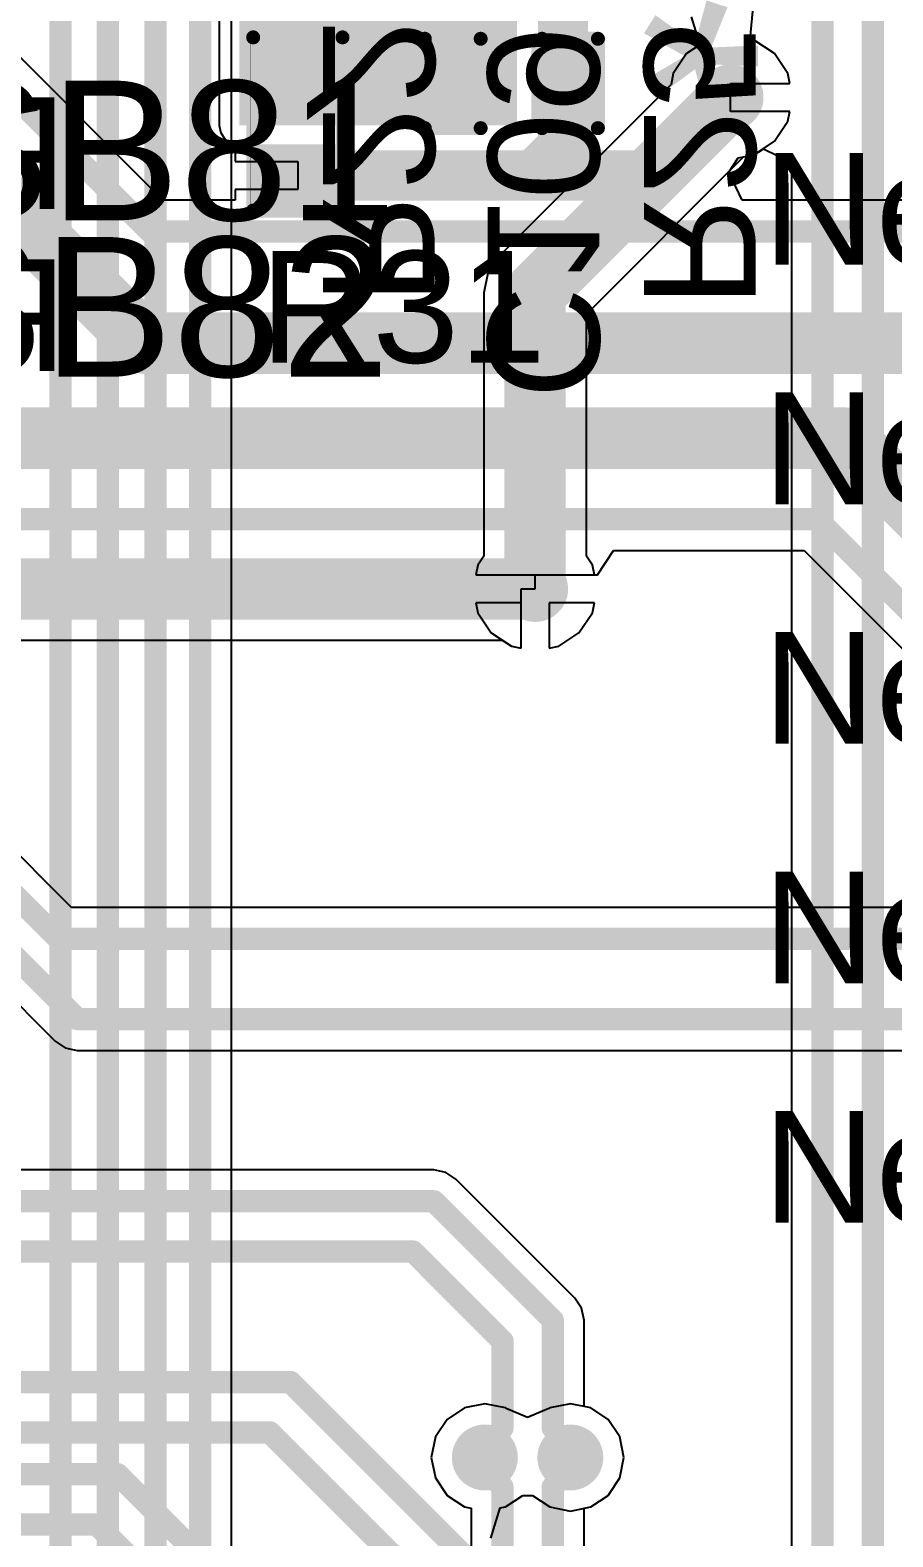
# Model space of a CAD drawing. Header units: millimetres. Extents: x -0.71 to 2.98, y -0.65 to 2.9.
# Drawn here: x 2.097 to 2.406, y 0.857 to 1.396 of the extents above; entities that cross this region are included whole.
import ezdxf

# ---------------------------------------------------------------- set-up
doc = ezdxf.new("R2010")
doc.units = ezdxf.units.MM
doc.header["$MEASUREMENT"] = 0
for name, color, linetype in [('BottomLayer', 5, 'Continuous'), ('BottomOverlay', 54, 'Continuous'), ('BottomSolder', 6, 'Continuous'), ('Mechanical2', 216, 'Continuous'), ('TopLayer', 1, 'Continuous'), ('TopOverlay', 2, 'Continuous'), ('TopPaste', 8, 'Continuous'), ('TopSolder', 216, 'Continuous'), ('ViaHoleLayer', 16, 'Continuous')]:
    doc.layers.add(name, color=color, linetype=linetype)
doc.styles.add('Arial', font='', dxfattribs={"height": 0.2})
doc.styles.get('Arial').set_extended_font_data('Arial')

# ---------------------------------------------------------------- blocks, each defined once
blk = doc.blocks.new('RES_0402_110')
at = {"layer": 'TopLayer'}
for points in [[(-0.0275, -0.0125), (-0.0275, 0.0125), (-0.0095, 0.0125), (-0.0095, -0.0125)], [(0.0095, -0.0125), (0.0095, 0.0125), (0.0275, 0.0125), (0.0275, -0.0125)]]:
    blk.add_hatch(color=1, dxfattribs=at).paths.add_polyline_path(points)
at = {"layer": 'TopPaste'}
for points in [[(-0.0275, -0.0125), (-0.0275, 0.0125), (-0.0095, 0.0125), (-0.0095, -0.0125)], [(0.0095, -0.0125), (0.0095, 0.0125), (0.0275, 0.0125), (0.0275, -0.0125)]]:
    blk.add_hatch(color=8, dxfattribs=at).paths.add_polyline_path(points)
at = {"layer": 'TopSolder'}
for points in [[(-0.02967, -0.01467), (-0.02967, 0.01467), (-0.00733, 0.01467), (-0.00733, -0.01467)], [(0.00733, -0.01467), (0.00733, 0.01467), (0.02967, 0.01467), (0.02967, -0.01467)]]:
    blk.add_hatch(color=216, dxfattribs=at).paths.add_polyline_path(points)
at = {"layer": 'TopOverlay'}
for points, const_width in [([(0.031, 0.016), (-0.031, 0.016)], 0.005), ([(-0.031, -0.016), (-0.031, 0.016)], 0.005), ([(0.031, -0.016), (0.031, 0.016)], 0.005), ([(0.031, -0.016), (-0.031, -0.016)], 0.005), ([(0.032, -0.017), (-0.032, -0.017)], 0.000127)]:
    blk.add_lwpolyline(points, dxfattribs=dict(at, const_width=const_width))
for points, const_width in [([(-0.03225, 0.016, 1), (-0.02975, 0.016, 1)], 0.0025), ([(-0.03225, 0.016, 1), (-0.02975, 0.016, 1)], 0.0025), ([(0.02975, 0.016, 1), (0.03225, 0.016, 1)], 0.0025), ([(0.02975, 0.016, 1), (0.03225, 0.016, 1)], 0.0025), ([(-0.03225, -0.016, 1), (-0.02975, -0.016, 1)], 0.0025), ([(-0.03225, -0.016, 1), (-0.02975, -0.016, 1)], 0.0025), ([(0.02975, -0.016, 1), (0.03225, -0.016, 1)], 0.0025), ([(0.02975, -0.016, 1), (0.03225, -0.016, 1)], 0.0025), ([(-0.03203, -0.017, 1), (-0.03197, -0.017, 1)], 0.0000635), ([(0.03197, -0.017, 1), (0.03203, -0.017, 1)], 0.0000635)]:
    blk.add_lwpolyline(points, format="xyb", close=True, dxfattribs=dict(at, const_width=const_width))
blk = doc.blocks.new('CAP_0402_155')
at = {"layer": 'TopLayer'}
for points in [[(-0.0275, -0.0125), (-0.0275, 0.0125), (-0.0095, 0.0125), (-0.0095, -0.0125)], [(0.0095, -0.0125), (0.0095, 0.0125), (0.0275, 0.0125), (0.0275, -0.0125)]]:
    blk.add_hatch(color=1, dxfattribs=at).paths.add_polyline_path(points)
at = {"layer": 'TopPaste'}
for points in [[(-0.0275, -0.0125), (-0.0275, 0.0125), (-0.0095, 0.0125), (-0.0095, -0.0125)], [(0.0095, -0.0125), (0.0095, 0.0125), (0.0275, 0.0125), (0.0275, -0.0125)]]:
    blk.add_hatch(color=8, dxfattribs=at).paths.add_polyline_path(points)
at = {"layer": 'TopSolder'}
for points in [[(-0.02986, -0.01486), (-0.02986, 0.01486), (-0.00714, 0.01486), (-0.00714, -0.01486)], [(0.00714, -0.01486), (0.00714, 0.01486), (0.02986, 0.01486), (0.02986, -0.01486)]]:
    blk.add_hatch(color=216, dxfattribs=at).paths.add_polyline_path(points)
at = {"layer": 'TopOverlay', "const_width": 0.005}
for points in [[(-0.031, 0.016), (-0.031, -0.016)], [(-0.011, 0.016), (-0.031, 0.016)], [(0.031, 0.016), (0.011, 0.016)], [(0.031, 0.016), (0.031, -0.016)], [(-0.011, -0.016), (-0.031, -0.016)], [(0.031, -0.016), (0.011, -0.016)]]:
    blk.add_lwpolyline(points, dxfattribs=at)
at = {"layer": 'TopOverlay', "const_width": 0.0025}
for points in [[(-0.03225, 0.016, 1), (-0.02975, 0.016, 1)], [(-0.03225, 0.016, 1), (-0.02975, 0.016, 1)], [(-0.01225, 0.016, 1), (-0.00975, 0.016, 1)], [(0.00975, 0.016, 1), (0.01225, 0.016, 1)], [(0.02975, 0.016, 1), (0.03225, 0.016, 1)], [(0.02975, 0.016, 1), (0.03225, 0.016, 1)], [(-0.03225, -0.016, 1), (-0.02975, -0.016, 1)], [(-0.03225, -0.016, 1), (-0.02975, -0.016, 1)], [(-0.01225, -0.016, 1), (-0.00975, -0.016, 1)], [(0.00975, -0.016, 1), (0.01225, -0.016, 1)], [(0.02975, -0.016, 1), (0.03225, -0.016, 1)], [(0.02975, -0.016, 1), (0.03225, -0.016, 1)]]:
    blk.add_lwpolyline(points, format="xyb", close=True, dxfattribs=at)

msp = doc.modelspace()

# ---------------------------------------------------------------- hatches: boundary and pattern name
at = {"layer": 'BottomLayer'}
h = msp.add_hatch(color=5, dxfattribs=at)
edge = h.paths.add_edge_path()
edge.add_arc((2.348, 1.372), 0.01181, 0, 360)
h = msp.add_hatch(color=5, dxfattribs=at)
edge = h.paths.add_edge_path()
edge.add_arc((2.278, 1.196), 0.01181, 0, 360)
h = msp.add_hatch(color=5, dxfattribs=at)
edge = h.paths.add_edge_path()
edge.add_arc((2.26, 0.885), 0.01181, 0, 360)
h = msp.add_hatch(color=5, dxfattribs=at)
edge = h.paths.add_edge_path()
edge.add_arc((2.29062, 0.885), 0.01181, 0, 360)
at = {"layer": 'BottomSolder'}
h = msp.add_hatch(color=6, dxfattribs=at)
edge = h.paths.add_edge_path()
edge.add_arc((2.348, 1.372), 0.00791, 0, 360)
h = msp.add_hatch(color=6, dxfattribs=at)
edge = h.paths.add_edge_path()
edge.add_arc((2.278, 1.196), 0.00791, 0, 360)
h = msp.add_hatch(color=6, dxfattribs=at)
edge = h.paths.add_edge_path()
edge.add_arc((2.26, 0.885), 0.00791, 0, 360)
h = msp.add_hatch(color=6, dxfattribs=at)
edge = h.paths.add_edge_path()
edge.add_arc((2.29062, 0.885), 0.00791, 0, 360)
at = {"layer": 'TopLayer'}
msp.add_hatch(color=1, dxfattribs=at).paths.add_polyline_path([(2.172, 1.362), (2.27151, 1.362), (2.27151, 1.434), (2.172, 1.434)])
h = msp.add_hatch(color=1, dxfattribs=at)
edge = h.paths.add_edge_path()
edge.add_arc((2.348, 1.372), 0.01181, 0, 360)
h = msp.add_hatch(color=1, dxfattribs=at)
edge = h.paths.add_edge_path()
edge.add_arc((2.278, 1.196), 0.01181, 0, 360)
h = msp.add_hatch(color=1, dxfattribs=at)
edge = h.paths.add_edge_path()
edge.add_arc((2.26, 0.885), 0.01181, 0, 360)
h = msp.add_hatch(color=1, dxfattribs=at)
edge = h.paths.add_edge_path()
edge.add_arc((2.29062, 0.885), 0.01181, 0, 360)
at = {"layer": 'TopSolder'}
h = msp.add_hatch(color=216, dxfattribs=at)
edge = h.paths.add_edge_path()
edge.add_arc((2.348, 1.372), 0.00791, 0, 360)
h = msp.add_hatch(color=216, dxfattribs=at)
edge = h.paths.add_edge_path()
edge.add_arc((2.278, 1.196), 0.00791, 0, 360)
h = msp.add_hatch(color=216, dxfattribs=at)
edge = h.paths.add_edge_path()
edge.add_arc((2.26, 0.885), 0.00791, 0, 360)
h = msp.add_hatch(color=216, dxfattribs=at)
edge = h.paths.add_edge_path()
edge.add_arc((2.29062, 0.885), 0.00791, 0, 360)
at = {"layer": 'ViaHoleLayer'}
h = msp.add_hatch(color=16, dxfattribs=at)
edge = h.paths.add_edge_path()
edge.add_arc((2.348, 1.372), 0.00591, 0, 360)
h = msp.add_hatch(color=16, dxfattribs=at)
edge = h.paths.add_edge_path()
edge.add_arc((2.278, 1.196), 0.00591, 0, 360)
h = msp.add_hatch(color=16, dxfattribs=at)
edge = h.paths.add_edge_path()
edge.add_arc((2.26, 0.885), 0.00591, 0, 360)
h = msp.add_hatch(color=16, dxfattribs=at)
edge = h.paths.add_edge_path()
edge.add_arc((2.29062, 0.885), 0.00591, 0, 360)

# ---------------------------------------------------------------- linework, layer by layer
at = {"layer": 'BottomLayer'}
for p, q in [((2.16922, 0.20765), (2.16922, 1.43314)), ((2.33395, 1.40086), (2.33697, 1.39086)), ((2.33228, 1.38772), (2.32745, 1.38051)), ((2.33697, 1.39086), (2.33228, 1.38772)), ((2.32668, 1.37664), (2.26502, 1.31498)), ((2.32745, 1.38051), (2.32668, 1.37664)), ((2.29635, 1.2944), (2.35264, 1.35068)), ((2.35264, 1.35068), (2.35651, 1.35145)), ((2.35651, 1.35145), (2.35978, 1.35364)), ((2.35978, 1.35364), (2.36978, 1.34871)), ((2.36978, 1.34871), (2.36978, 0.79765)), ((2.26502, 1.31498), (2.26104, 1.30902)), ((2.26104, 1.30902), (2.25965, 1.302)), ((2.25965, 1.302), (2.25965, 1.20779)), ((2.29635, 1.20779), (2.29635, 1.2944)), ((2.25745, 1.20451), (2.25676, 1.201)), ((2.25965, 1.20779), (2.25745, 1.20451)), ((2.29855, 1.20451), (2.29635, 1.20779)), ((2.29924, 1.201), (2.29855, 1.20451)), ((2.25676, 1.201), (2.29924, 1.201)), ((2.273, 1.191), (2.25676, 1.191)), ((2.25676, 1.191), (2.25745, 1.18749)), ((2.25745, 1.18749), (2.26228, 1.18028)), ((2.273, 1.17476), (2.273, 1.191)), ((2.29924, 1.191), (2.283, 1.191)), ((2.283, 1.191), (2.283, 1.17476)), ((2.29372, 1.18028), (2.29855, 1.18749)), ((2.29855, 1.18749), (2.29924, 1.191)), ((2.26228, 1.18028), (2.26949, 1.17545)), ((2.28651, 1.17545), (2.29372, 1.18028)), ((2.26949, 1.17545), (2.273, 1.17476)), ((2.283, 1.17476), (2.28651, 1.17545)), ((2.25266, 0.90272), (2.24644, 0.89856)), ((2.26, 0.90418), (2.25266, 0.90272)), ((2.26734, 0.90272), (2.26, 0.90418)), ((2.26767, 0.9025), (2.26734, 0.90272)), ((2.27531, 0.8993), (2.26767, 0.9025)), ((2.28296, 0.9025), (2.27531, 0.8993)), ((2.28328, 0.90272), (2.28296, 0.9025)), ((2.29062, 0.90418), (2.28328, 0.90272)), ((2.29796, 0.90272), (2.29062, 0.90418)), ((2.30418, 0.89856), (2.29796, 0.90272)), ((2.24644, 0.89856), (2.24228, 0.89234)), ((2.30834, 0.89234), (2.30418, 0.89856)), ((2.24228, 0.89234), (2.24082, 0.885)), ((2.3098, 0.885), (2.30834, 0.89234)), ((2.24082, 0.885), (2.24228, 0.87766)), ((2.30834, 0.87766), (2.3098, 0.885)), ((2.24228, 0.87766), (2.24644, 0.87144)), ((2.30418, 0.87144), (2.30834, 0.87766)), ((2.24644, 0.87144), (2.25266, 0.86728)), ((2.29796, 0.86728), (2.30418, 0.87144)), ((2.25266, 0.86728), (2.2551, 0.8668)), ((2.2551, 0.8668), (2.2551, 0.70769)), ((2.29553, 0.8668), (2.29796, 0.86728)), ((2.29553, 0.78859), (2.29553, 0.8668))]:
    msp.add_line(p, q, dxfattribs=at)
for points, const_width in [([(2.158, 0.203), (2.158, 1.817)], 0.008), ([(2.142, 0.173), (2.142, 1.809)], 0.008), ([(2.125, 0.20014), (2.125, 1.775)], 0.008), ([(2.108, 0.229), (2.108, 1.759)], 0.008), ([(2.399, 0.78554), (2.399, 1.577)], 0.008), ([(2.381, 0.793), (2.381, 1.56954)], 0.008), ([(2.278, 1.302), (2.348, 1.372)], 0.022), ([(2.278, 1.196), (2.278, 1.302)], 0.022), ([(2.26, 0.88077), (2.26, 0.885)], 0.008), ([(2.29062, 0.88077), (2.29062, 0.885)], 0.008), ([(2.26, 0.88077), (2.26631, 0.87446)], 0.008), ([(2.28431, 0.87446), (2.29062, 0.88077)], 0.008), ([(2.26631, 0.70769), (2.26631, 0.87446)], 0.008), ([(2.28431, 0.71514), (2.28431, 0.87446)], 0.008)]:
    msp.add_lwpolyline(points, dxfattribs=dict(at, const_width=const_width))
for points, const_width in [([(2.3425, 1.372, 1), (2.3535, 1.372, 1)], 0.011), ([(2.2725, 1.302, 1), (2.2835, 1.302, 1)], 0.011), ([(2.2725, 1.302, 1), (2.2835, 1.302, 1)], 0.011), ([(2.2725, 1.196, 1), (2.2835, 1.196, 1)], 0.011), ([(2.258, 0.885, 1), (2.262, 0.885, 1)], 0.004), ([(2.28862, 0.885, 1), (2.29262, 0.885, 1)], 0.004), ([(2.258, 0.88077, 1), (2.262, 0.88077, 1)], 0.004), ([(2.258, 0.88077, 1), (2.262, 0.88077, 1)], 0.004), ([(2.28862, 0.88077, 1), (2.29262, 0.88077, 1)], 0.004), ([(2.28862, 0.88077, 1), (2.29262, 0.88077, 1)], 0.004), ([(2.26431, 0.87446, 1), (2.26831, 0.87446, 1)], 0.004), ([(2.26431, 0.87446, 1), (2.26831, 0.87446, 1)], 0.004), ([(2.28231, 0.87446, 1), (2.28631, 0.87446, 1)], 0.004), ([(2.28231, 0.87446, 1), (2.28631, 0.87446, 1)], 0.004)]:
    msp.add_lwpolyline(points, format="xyb", close=True, dxfattribs=dict(at, const_width=const_width))
at = {"layer": 'Mechanical2', "const_width": 0.01}
msp.add_lwpolyline([(2.97335, 1.12706, 1), (-0.56996, 1.12706, 1)], format="xyb", close=True, dxfattribs=at)
at = {"layer": 'TopLayer'}
for p, q in [((2.16486, 1.43386), (2.16486, 1.362)), ((2.35498, 1.39285), (2.35597, 1.40285)), ((2.14465, 1.33522), (2.08563, 1.39423)), ((2.35651, 1.39255), (2.35498, 1.39285)), ((2.36372, 1.38772), (2.35651, 1.39255)), ((2.36855, 1.38051), (2.36372, 1.38772)), ((2.348, 1.367), (2.348, 1.377)), ((2.348, 1.377), (2.36924, 1.377)), ((2.36924, 1.377), (2.36855, 1.38051)), ((2.36924, 1.367), (2.348, 1.367)), ((2.36855, 1.36349), (2.36924, 1.367)), ((2.16486, 1.362), (2.16541, 1.35927)), ((2.36372, 1.35628), (2.36855, 1.36349)), ((2.16541, 1.35927), (2.16695, 1.35695)), ((2.16695, 1.35695), (2.16927, 1.35541)), ((2.16927, 1.35541), (2.1705, 1.35516)), ((2.1705, 1.35516), (2.1705, 1.349)), ((2.35651, 1.35145), (2.36372, 1.35628)), ((2.1705, 1.349), (2.193, 1.349)), ((2.193, 1.349), (2.193, 1.339)), ((2.34734, 1.34521), (2.35074, 1.35031)), ((2.35074, 1.35031), (2.35651, 1.35145)), ((2.35217, 1.33522), (2.34734, 1.34521)), ((2.193, 1.339), (2.1705, 1.339)), ((2.1705, 1.339), (2.1705, 1.33522)), ((2.1705, 1.33522), (2.14465, 1.33522)), ((2.46027, 1.33522), (2.35217, 1.33522)), ((2.30029, 1.201), (2.30613, 1.20978)), ((2.30613, 1.20978), (2.37435, 1.20978)), ((2.37435, 1.20978), (2.43555, 1.14859)), ((2.278, 1.196), (2.278, 1.201)), ((2.278, 1.201), (2.30029, 1.201)), ((2.273, 1.17476), (2.273, 1.196)), ((2.273, 1.196), (2.278, 1.196)), ((2.29924, 1.191), (2.283, 1.191)), ((2.283, 1.191), (2.283, 1.17476)), ((2.29372, 1.18028), (2.29855, 1.18749)), ((2.29855, 1.18749), (2.29924, 1.191)), ((2.03395, 1.17765), (2.26621, 1.17765)), ((2.26621, 1.17765), (2.26949, 1.17545)), ((2.28651, 1.17545), (2.29372, 1.18028)), ((2.26949, 1.17545), (2.273, 1.17476)), ((2.283, 1.17476), (2.28651, 1.17545)), ((2.11189, 1.08197), (2.02711, 1.16675)), ((2.0355, 1.10464), (2.10607, 1.03407)), ((2.505, 1.08197), (2.11189, 1.08197)), ((2.10607, 1.03407), (2.10607, 1.03407)), ((2.10607, 1.03407), (2.10971, 1.03164)), ((2.10971, 1.03164), (2.114, 1.03078)), ((2.114, 1.03078), (2.114, 1.03078)), ((2.114, 1.03078), (2.47835, 1.03078)), ((2.24173, 0.98794), (2.00082, 0.98794)), ((2.24602, 0.98709), (2.24173, 0.98794)), ((2.24173, 0.98794), (2.24173, 0.98794)), ((2.24966, 0.98466), (2.24602, 0.98709)), ((2.29224, 0.94208), (2.24966, 0.98466)), ((2.29467, 0.93844), (2.29224, 0.94208)), ((2.29553, 0.93415), (2.29467, 0.93844)), ((2.29553, 0.93414), (2.29553, 0.93415)), ((2.29553, 0.9032), (2.29553, 0.93414)), ((2.29796, 0.90272), (2.29553, 0.9032)), ((2.30418, 0.89856), (2.29796, 0.90272)), ((2.30834, 0.89234), (2.30418, 0.89856)), ((2.3098, 0.885), (2.30834, 0.89234)), ((2.30834, 0.87766), (2.3098, 0.885)), ((2.30418, 0.87144), (2.30834, 0.87766)), ((2.26734, 0.86728), (2.27356, 0.87144)), ((2.27356, 0.87144), (2.27706, 0.87144)), ((2.27706, 0.87144), (2.28328, 0.86728)), ((2.29796, 0.86728), (2.30418, 0.87144)), ((2.26218, 0.85606), (2.26547, 0.86691)), ((2.26547, 0.86691), (2.26734, 0.86728)), ((2.28328, 0.86728), (2.29062, 0.86582)), ((2.29062, 0.86582), (2.29796, 0.86728))]:
    msp.add_line(p, q, dxfattribs=at)
for points, const_width in [([(2.288, 1.377), (2.288, 1.474)], 0.018), ([(2.067, 1.397), (2.14, 1.324)], 0.008), ([(2.288, 1.35454), (2.288, 1.377)], 0.018), ([(2.32, 1.344), (2.348, 1.372)], 0.018), ([(2.27746, 1.344), (2.288, 1.35454)], 0.018), ([(2.078, 1.344), (2.138, 1.284)], 0.022), ([(2.193, 1.344), (2.27746, 1.344)], 0.018), ([(2.27746, 1.344), (2.32, 1.344)], 0.018), ([(2.14, 1.324), (2.46027, 1.324)], 0.008), ([(2.138, 1.284), (2.449, 1.284)], 0.022), ([(2.029, 1.25), (2.389, 1.25)], 0.022), ([(2.389, 1.25), (2.447, 1.192)], 0.022), ([(1.931, 1.247), (2.10724, 1.07076)], 0.008), ([(1.92847, 1.22753), (2.114, 1.042)], 0.008), ([(1.987, 1.221), (2.379, 1.221)], 0.008), ([(2.379, 1.221), (2.44348, 1.15652)], 0.008), ([(2.015, 1.196), (2.278, 1.196)], 0.022), ([(2.10724, 1.07076), (2.542, 1.07076)], 0.008), ([(2.114, 1.042), (2.483, 1.042)], 0.008), ([(1.99617, 0.97673), (2.24173, 0.97673)], 0.008), ([(2.24173, 0.97673), (2.28431, 0.93415)], 0.008), ([(1.98872, 0.95873), (2.23427, 0.95873)], 0.008), ([(2.23427, 0.95873), (2.26631, 0.92669)], 0.008), ([(2.28431, 0.89554), (2.28431, 0.93415)], 0.008), ([(2.26631, 0.89554), (2.26631, 0.92669)], 0.008), ([(1.18869, 0.912), (2.19038, 0.912)], 0.008), ([(2.19038, 0.912), (2.31874, 0.78364)], 0.008), ([(1.18123, 0.894), (2.18293, 0.894)], 0.008), ([(2.18293, 0.894), (2.30601, 0.77091)], 0.008), ([(1.07346, 0.879), (2.12846, 0.879)], 0.008), ([(2.12846, 0.879), (2.377, 0.63046)], 0.008), ([(1.8092, 0.861), (2.121, 0.861)], 0.008), ([(2.121, 0.861), (2.359, 0.623)], 0.008)]:
    msp.add_lwpolyline(points, dxfattribs=dict(at, const_width=const_width))
for points, const_width in [([(2.2835, 1.377, 1), (2.2925, 1.377, 1)], 0.009), ([(2.2835, 1.377, 1), (2.2925, 1.377, 1)], 0.009), ([(2.3435, 1.372, 1), (2.3525, 1.372, 1)], 0.009), ([(2.2835, 1.35454, 1), (2.2925, 1.35454, 1)], 0.009), ([(2.2835, 1.35454, 1), (2.2925, 1.35454, 1)], 0.009), ([(2.1885, 1.344, 1), (2.1975, 1.344, 1)], 0.009), ([(2.27296, 1.344, 1), (2.28196, 1.344, 1)], 0.009), ([(2.27296, 1.344, 1), (2.28196, 1.344, 1)], 0.009), ([(2.27296, 1.344, 1), (2.28196, 1.344, 1)], 0.009), ([(2.3155, 1.344, 1), (2.3245, 1.344, 1)], 0.009), ([(2.3155, 1.344, 1), (2.3245, 1.344, 1)], 0.009), ([(2.138, 1.324, 1), (2.142, 1.324, 1)], 0.004), ([(2.138, 1.324, 1), (2.142, 1.324, 1)], 0.004), ([(2.1325, 1.284, 1), (2.1435, 1.284, 1)], 0.011), ([(2.1325, 1.284, 1), (2.1435, 1.284, 1)], 0.011), ([(2.3835, 1.25, 1), (2.3945, 1.25, 1)], 0.011), ([(2.3835, 1.25, 1), (2.3945, 1.25, 1)], 0.011), ([(2.377, 1.221, 1), (2.381, 1.221, 1)], 0.004), ([(2.377, 1.221, 1), (2.381, 1.221, 1)], 0.004), ([(2.2725, 1.196, 1), (2.2835, 1.196, 1)], 0.011), ([(2.10524, 1.07076, 1), (2.10924, 1.07076, 1)], 0.004), ([(2.10524, 1.07076, 1), (2.10924, 1.07076, 1)], 0.004), ([(2.112, 1.042, 1), (2.116, 1.042, 1)], 0.004), ([(2.112, 1.042, 1), (2.116, 1.042, 1)], 0.004), ([(2.23973, 0.97673, 1), (2.24373, 0.97673, 1)], 0.004), ([(2.23973, 0.97673, 1), (2.24373, 0.97673, 1)], 0.004), ([(2.23227, 0.95873, 1), (2.23627, 0.95873, 1)], 0.004), ([(2.23227, 0.95873, 1), (2.23627, 0.95873, 1)], 0.004), ([(2.28231, 0.93415, 1), (2.28631, 0.93415, 1)], 0.004), ([(2.28231, 0.93415, 1), (2.28631, 0.93415, 1)], 0.004), ([(2.26431, 0.92669, 1), (2.26831, 0.92669, 1)], 0.004), ([(2.26431, 0.92669, 1), (2.26831, 0.92669, 1)], 0.004), ([(2.18838, 0.912, 1), (2.19238, 0.912, 1)], 0.004), ([(2.18838, 0.912, 1), (2.19238, 0.912, 1)], 0.004), ([(2.18093, 0.894, 1), (2.18493, 0.894, 1)], 0.004), ([(2.18093, 0.894, 1), (2.18493, 0.894, 1)], 0.004), ([(2.26431, 0.89554, 1), (2.26831, 0.89554, 1)], 0.004), ([(2.28231, 0.89554, 1), (2.28631, 0.89554, 1)], 0.004), ([(2.12646, 0.879, 1), (2.13046, 0.879, 1)], 0.004), ([(2.12646, 0.879, 1), (2.13046, 0.879, 1)], 0.004), ([(2.119, 0.861, 1), (2.123, 0.861, 1)], 0.004), ([(2.119, 0.861, 1), (2.123, 0.861, 1)], 0.004)]:
    msp.add_lwpolyline(points, format="xyb", close=True, dxfattribs=dict(at, const_width=const_width))

# ---------------------------------------------------------------- block references
for name, p, rotation in [('RES_0402_110', (2.193, 1.3625), 270), ('CAP_0402_155', (2.2695, 1.377), 180)]:
    msp.add_blockref(name, p, dxfattribs=dict(rotation=rotation))

# ---------------------------------------------------------------- texts
at = {"layer": 'BottomOverlay', "style": 'Arial', "text_generation_flag": 2}
for s, p in [('R22', (2.20201, 1.29768)), ('C109', (2.26101, 1.26402)), ('R25', (2.31701, 1.29668))]:
    msp.add_text(s, height=0.04, rotation=270, dxfattribs=at).set_placement(p)
for s, p in [('R43', (2.11032, 1.33201)), ('R42', (2.11032, 1.27401))]:
    msp.add_text(s, height=0.04, dxfattribs=at).set_placement(p)
at = {"layer": 'TopOverlay', "style": 'Arial', "text_generation_flag": 2}
msp.add_text('*', height=0.08, rotation=270, dxfattribs=at).set_placement((2.27782, 1.365))
at = {"layer": 'TopOverlay', "style": 'Arial'}
for s, height, p in [('SB81', 0.05, (2.05756, 1.32801)), ('NetP6_1', 0.04, (2.35962, 1.3121)), ('SB82', 0.05, (2.05504, 1.27201)), ('R31', 0.04, (2.17935, 1.27701)), ('NetP5_1', 0.04, (2.35962, 1.22634)), ('NetP3_1', 0.04, (2.35962, 1.14058)), ('NetP4_1', 0.04, (2.35962, 1.05482)), ('NetP2_1', 0.04, (2.35962, 0.96907))]:
    msp.add_text(s, height=height, dxfattribs=at).set_placement(p)

doc.saveas('drawing.dxf')
